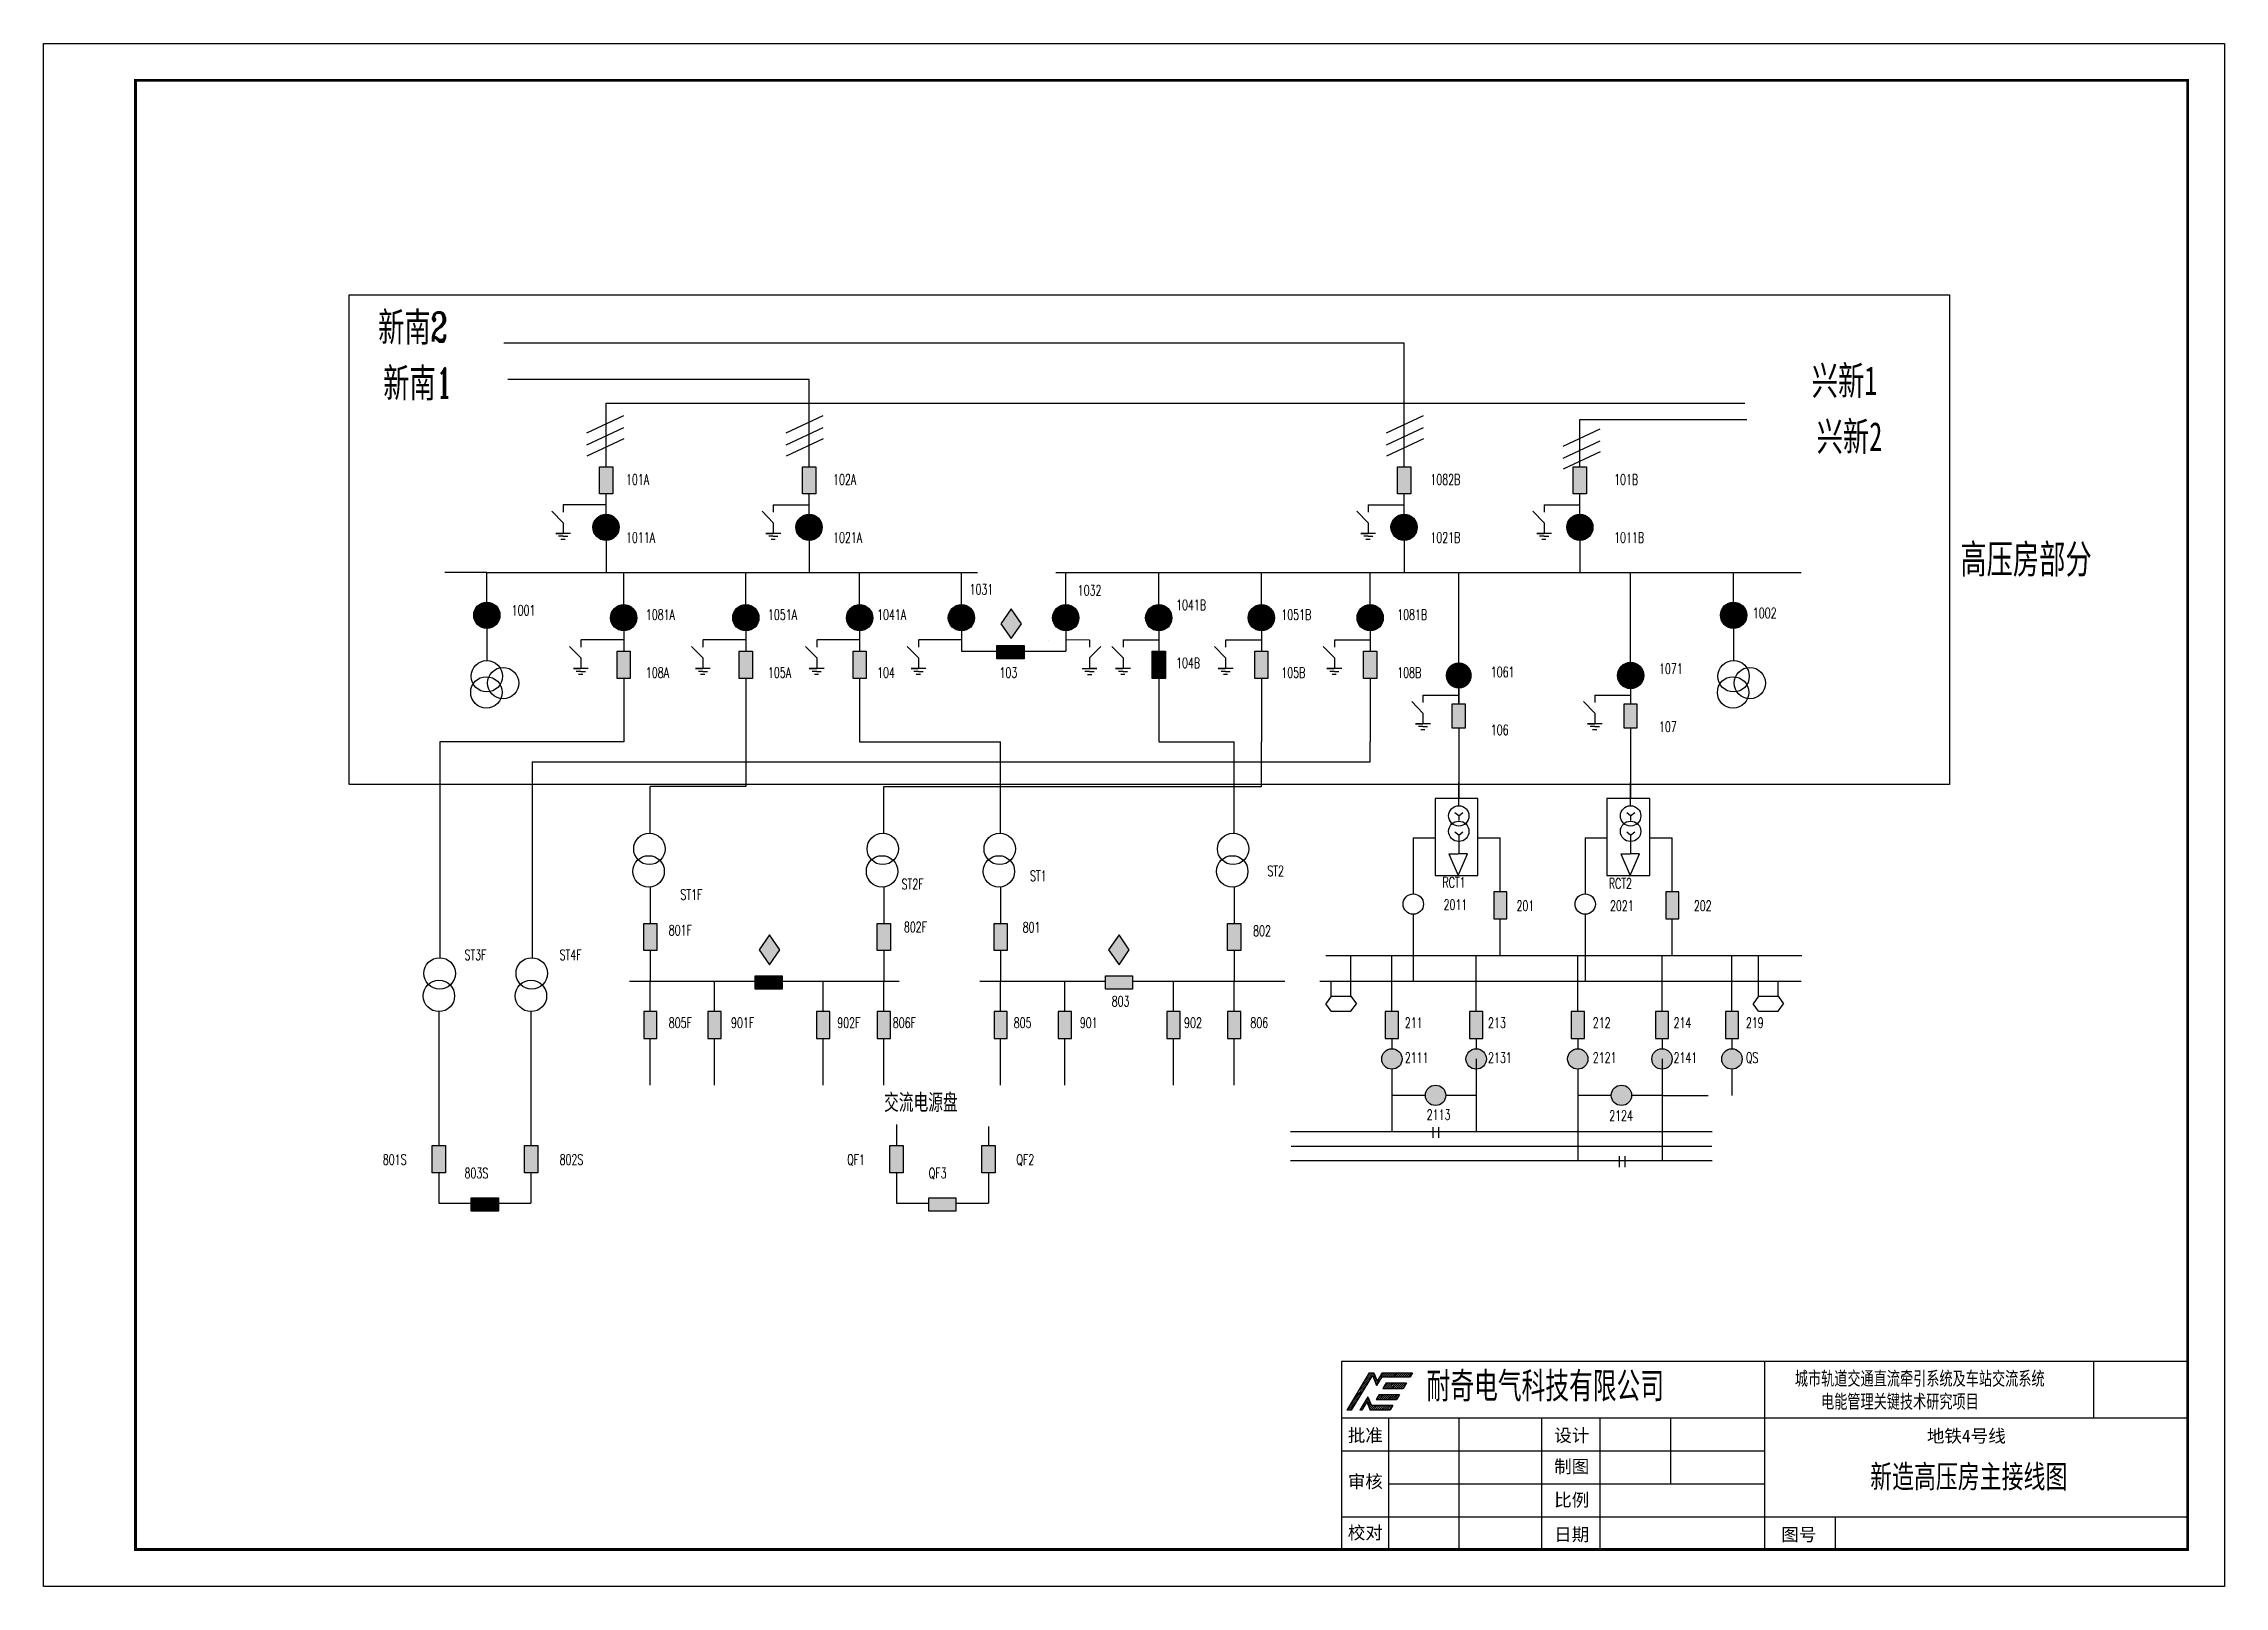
# Model space of a CAD drawing. Extents: x 816817 to 987869, y -233155 to -206338.
# Drawn here: x 964109 to 987869, y -223138 to -206338 of the extents above; entities outside this region: 3.
import ezdxf
from ezdxf.enums import TextEntityAlignment as Align

# ---------------------------------------------------------------- set-up
doc = ezdxf.new("R2010")
doc.units = 0
doc.header["$LTSCALE"] = 100
doc.header["$MEASUREMENT"] = 0
doc.linetypes.add('CONTINOUS', pattern=[2.5, 1.25, 0.25, 0.25, 0.25, 0.25, 0.25])
doc.layers.get('0').update_dxf_attribs({"color": 252, "linetype": 'CONTINUOUS'})
for name, color, linetype in [('01', 7, 'CONTINUOUS'), ('1', 1, 'CONTINUOUS'), ('PUB_TITLE', 4, 'CONTINUOUS'), ('图框', 4, 'CONTINUOUS'), ('文字', 7, 'CONTINUOUS'), ('标注', 7, 'CONTINUOUS')]:
    doc.layers.add(name, color=color, linetype=linetype)
doc.styles.add('CZ', font='romans.shx', dxfattribs={"width": 0.7, "bigfont": 'hztxt.shx'})
doc.styles.add('HT', font='simhei.ttf')
doc.styles.get("Standard").update_dxf_attribs({"font": 'COMPLEX', "width": 0.666667, "bigfont": 'DXT'})
doc.styles.add('WEN', font='', dxfattribs={"width": 0.7})
doc.styles.get('WEN').set_extended_font_data('SimSun')
pattern_1 = [(45, (965297.757, -248823.082), (-26.60573, 26.60573), [])]

# ---------------------------------------------------------------- blocks, each defined once
blk = doc.blocks.new('接地')
at = {"layer": '1'}
for p, q in [((2139.3, 483.37), (2139.3, 481.62)), ((2139.3, 479.06), (2136.59, 481.83)), ((2139.3, 479.06), (2139.3, 476.49)), ((2139.3, 476.49), (2137.51, 476.49)), ((2137.51, 476.49), (2139.3, 476.49)), ((2139.3, 475.8), (2138.2, 475.8)), ((2139.74, 475.05), (2138.75, 475.05)), ((2141.08, 476.49), (2139.3, 476.49)), ((2139.3, 476.49), (2139.3, 476.49)), ((2139.3, 475.8), (2140.4, 475.8))]:
    blk.add_line(p, q, dxfattribs=at)
blk = doc.blocks.new('图框')
at = {"layer": '图框'}
h = blk.add_hatch(dxfattribs=at)
h.set_pattern_fill('ANSI31', color=5, scale=11.850767)
h.set_pattern_definition(pattern_1)
h.paths.add_polyline_path([(1013864, -235026), (1013937, -234905), (1013353, -234905), (1013257, -234665), (1013039, -235026), (1013091, -235026), (1013227, -234800), (1013318, -235026)], flags=17)
h.paths.add_polyline_path([(1012684, -235026), (1012807, -235026), (1013380, -234075), (1013493, -234358), (1013636, -234122), (1014409, -234122), (1014474, -234014), (1013649, -234014), (1013511, -234242), (1013420, -234014), (1013294, -234014)])
h = blk.add_hatch(dxfattribs=at)
h.set_pattern_fill('ANSI31', color=256, scale=11.850767)
h.set_pattern_definition(pattern_1)
h.paths.add_polyline_path([(1014312, -234282), (1013758, -234282), (1013666, -234434), (1014220, -234434)])
h.paths.add_polyline_path([(1014121, -234599), (1013567, -234599), (1013483, -234738), (1014037, -234738)])
h = blk.add_hatch(dxfattribs=at)
h.set_pattern_fill('ANSI31', color=3, scale=11.850767)
h.set_pattern_definition(pattern_1)
h.paths.add_polyline_path([(1013758, -234282), (1013666, -234434), (1014220, -234434), (1014312, -234282)])
h.paths.add_polyline_path([(1013567, -234599), (1013483, -234738), (1014037, -234738), (1014121, -234599)])
for p, q in [((1012536, -233704), (1012536, -238826)), ((1013294, -234014), (1012684, -235026)), ((1013294, -234014), (1013417, -234014)), ((1013420, -234014), (1013511, -234242)), ((1013649, -234014), (1013511, -234242)), ((1013649, -234014), (1014474, -234014)), ((1014474, -234014), (1014409, -234122)), ((1024062, -233704), (1024062, -238826)), ((1033026, -233704), (1033026, -235240)), ((1035587, -238826), (1035587, -233704)), ((1013380, -234075), (1012807, -235026)), ((1013380, -234075), (1013493, -234358)), ((1013567, -234599), (1013483, -234738)), ((1013636, -234122), (1013493, -234358)), ((1013567, -234599), (1014121, -234599)), ((1013636, -234122), (1014409, -234122)), ((1013758, -234282), (1013666, -234434)), ((1013666, -234434), (1014220, -234434)), ((1013758, -234282), (1014312, -234282)), ((1014121, -234599), (1014037, -234738)), ((1014312, -234282), (1014220, -234434)), ((1012807, -235026), (1012684, -235026)), ((1013257, -234665), (1013039, -235026)), ((1013091, -235026), (1013039, -235026)), ((1013227, -234800), (1013091, -235026)), ((1013227, -234800), (1013318, -235026)), ((1013257, -234665), (1013353, -234905)), ((1013864, -235026), (1013318, -235026)), ((1013937, -234905), (1013353, -234905)), ((1013483, -234738), (1014037, -234738)), ((1013937, -234905), (1013864, -235026)), ((1012536, -235240), (1024062, -235240)), ((1013817, -235240), (1013817, -238826)), ((1015737, -235240), (1015737, -238826)), ((1017985, -235240), (1017985, -237033)), ((1019579, -235240), (1019579, -238826)), ((1021500, -235240), (1021500, -237033)), ((1024062, -235240), (1035587, -235240)), ((1012536, -236137), (1024062, -236137)), ((1013817, -237033), (1024062, -237033)), ((1024062, -237033), (1024062, -237033)), ((1012536, -237930), (1024062, -237930)), ((1024062, -237930), (1035587, -237930)), ((1025982, -237930), (1025982, -238826)), ((1012536, -238826), (1035587, -238826))]:
    blk.add_line(p, q, dxfattribs=at)
at = {"layer": '图框', "lineweight": 30}
for p, q in [((1035587, -233704), (1012536, -233704)), ((1012536, -233704), (1012536, -238826))]:
    blk.add_line(p, q, dxfattribs=at)
at = {"layer": '图框', "linetype": 'CONTINOUS'}
for p, q in [((1017985, -237033), (1017985, -238826)), ((1021500, -238826), (1021500, -238826))]:
    blk.add_line(p, q, dxfattribs=at)
at = {"layer": '图框', "color": 0, "ltscale": 0.2, "style": 'HT'}
for s, p in [('批准', (1012711, -235889)), ('设计', (1018334, -235889)), ('地铁4号线', (1028485, -235907)), ('制图', (1018334, -236736)), ('审核', (1012711, -237145)), ('比例', (1018334, -237647)), ('校对', (1012711, -238539)), ('日期', (1018334, -238589)), ('图号', (1024520, -238589))]:
    blk.add_text(s, height=350, dxfattribs=at).set_placement(p)
at = {"layer": '图框', "color": 0, "insert": (1014858, -234002), "char_height": 711.05, "attachment_point": 1}
blk.add_mtext_dynamic_manual_height_columns('{\\fSimSun|b0|i0|c134|p2;耐奇电气科技有限公司}', width=8427.24, gutter_width=12.5, heights=[0], dxfattribs=at)

msp = doc.modelspace()

# ---------------------------------------------------------------- hatches: boundary and pattern name
at = {"layer": '01'}
for color, points in [(1, [(974539, -212655), (974652, -212817), (974764, -212655), (974652, -212492)]), (3, [(969065, -219051), (969065, -218906), (968769, -218906), (968769, -219051)])]:
    msp.add_hatch(color=color, dxfattribs=at).paths.add_polyline_path(points)
at = {"layer": '1'}
h = msp.add_hatch(color=1, dxfattribs=at)
h.paths.add_polyline_path([(974464, -216215), (974609, -216215), (974609, -215919), (974464, -215919)])
h.paths.add_polyline_path([(974609, -216877), (974464, -216877), (974464, -217173), (974609, -217173)])
h.paths.add_polyline_path([(975307, -216877), (975162, -216877), (975162, -217173), (975307, -217173)])
h.paths.add_polyline_path([(975678, -216489), (975678, -216634), (975973, -216634), (975973, -216489)])
h.paths.add_polyline_path([(976492, -216877), (976347, -216877), (976347, -217173), (976492, -217173)])
h.paths.add_polyline_path([(977152, -215919), (977008, -215919), (977008, -216215), (977152, -216215)])
h.paths.add_polyline_path([(977008, -217173), (977152, -217173), (977152, -216877), (977008, -216877)])
h.paths.add_polyline_path([(974332, -218634), (974476, -218634), (974476, -218338), (974332, -218338)])
h.paths.add_polyline_path([(973473, -218338), (973328, -218338), (973328, -218634), (973473, -218634)])
h.paths.add_polyline_path([(979909, -215870), (980053, -215870), (980053, -215574), (979909, -215574)])
h.paths.add_polyline_path([(981782, -215870), (981926, -215870), (981926, -215574), (981782, -215574)])
h.paths.add_polyline_path([(981670, -217173), (981814, -217173), (981814, -216877), (981670, -216877)])
h.paths.add_polyline_path([(982577, -216877), (982433, -216877), (982433, -217173), (982577, -217173)])
h.paths.add_polyline_path([(980896, -216877), (980752, -216877), (980752, -217173), (980896, -217173)])
h.paths.add_polyline_path([(979645, -217173), (979789, -217173), (979789, -216877), (979645, -216877)])
h.paths.add_polyline_path([(978872, -216877), (978727, -216877), (978727, -217173), (978872, -217173)])
h.paths.add_polyline_path([(979457, -213794), (979596, -213794), (979596, -213528), (979457, -213528)])
h.paths.add_polyline_path([(981469, -213528), (981330, -213528), (981330, -213794), (981469, -213794)])
h.paths.add_polyline_path([(977449, -212954), (977305, -212954), (977305, -213250), (977449, -213250)])
h.paths.add_polyline_path([(978490, -213250), (978634, -213250), (978634, -212954), (978490, -212954)])
h.paths.add_polyline_path([(979004, -210945), (978860, -210945), (978860, -211241), (979004, -211241)])
h.paths.add_polyline_path([(980920, -210945), (980775, -210945), (980775, -211241), (980920, -211241)])
h.paths.add_polyline_path([(972377, -211241), (972522, -211241), (972522, -210945), (972377, -210945)])
h.paths.add_polyline_path([(970165, -211241), (970310, -211241), (970310, -210945), (970165, -210945)])
h.paths.add_polyline_path([(970501, -212954), (970357, -212954), (970357, -213250), (970501, -213250)])
h.paths.add_polyline_path([(971687, -213250), (971832, -213250), (971832, -212954), (971687, -212954)])
h.paths.add_polyline_path([(972928, -213250), (973072, -213250), (973072, -212954), (972928, -212954)])
for color, points in [(1, [(970380, -211605, 1), (970095, -211605, 1)]), (1, [(972592, -211605, 1), (972306, -211605, 1)]), (1, [(979074, -211605, 1), (978789, -211605, 1)]), (1, [(980990, -211605, 1), (980705, -211605, 1)]), (1, [(969081, -212563, 1), (968795, -212563, 1)]), (1, [(970572, -212590, 1), (970287, -212590, 1)]), (1, [(971902, -212590, 1), (971617, -212590, 1)]), (1, [(973143, -212590, 1), (972857, -212590, 1)]), (1, [(974251, -212590, 1), (973966, -212590, 1)]), (3, [(974539, -212655), (974652, -212817), (974764, -212655), (974652, -212492)]), (1, [(975388, -212590, 1), (975103, -212590, 1)]), (1, [(976402, -212590, 1), (976116, -212590, 1)]), (1, [(977520, -212590, 1), (977234, -212590, 1)]), (1, [(978705, -212590, 1), (978420, -212590, 1)]), (1, [(982664, -212563, 1), (982379, -212563, 1)]), (3, [(974791, -212891), (974496, -212891), (974496, -213036), (974791, -213036)]), (256, [(976331, -212954), (976187, -212954), (976187, -213250), (976331, -213250)]), (1, [(979670, -213219, 1), (979385, -213219, 1)]), (1, [(981543, -213219, 1), (981258, -213219, 1)]), (3, [(971906, -216207), (972018, -216369), (972131, -216207), (972018, -216044)]), (3, [(975713, -216207), (975826, -216369), (975938, -216207), (975826, -216044)])]:
    msp.add_hatch(color=color, dxfattribs=at).paths.add_polyline_path(points)
h = msp.add_hatch(color=1, dxfattribs=at)
h.paths.add_polyline_path([(970792, -216877), (970648, -216877), (970648, -217173), (970792, -217173)])
h.paths.add_polyline_path([(971346, -217173), (971490, -217173), (971490, -216877), (971346, -216877)])
h.paths.add_polyline_path([(972531, -217173), (972675, -217173), (972675, -216877), (972531, -216877)])
h.paths.add_polyline_path([(973335, -216877), (973191, -216877), (973191, -217173), (973335, -217173)])
h.paths.add_polyline_path([(973191, -216215), (973335, -216215), (973335, -215919), (973191, -215919)])
h.paths.add_polyline_path([(970792, -215919), (970648, -215919), (970648, -216215), (970792, -216215)])
h = msp.add_hatch(color=1, dxfattribs=at)
h.paths.add_polyline_path([(968489, -218338), (968344, -218338), (968344, -218634), (968489, -218634)])
h.paths.add_polyline_path([(969492, -218338), (969347, -218338), (969347, -218634), (969492, -218634)])
at = {"layer": 'PUB_TITLE'}
msp.add_hatch(color=3, dxfattribs=at).paths.add_polyline_path([(972157, -216489), (971861, -216489), (971861, -216634), (972157, -216634)])
h = msp.add_hatch(color=3, dxfattribs=at)
h.paths.add_polyline_path([(979164, -217791, 1), (979386, -217791, 1)])
h.paths.add_polyline_path([(981411, -217791, 1), (981189, -217791, 1)])
h.paths.add_polyline_path([(974049, -218906), (973754, -218906), (973754, -219051), (974049, -219051)])
h.paths.add_polyline_path([(975973, -216489), (975678, -216489), (975678, -216634), (975973, -216634)])
h = msp.add_hatch(color=1, dxfattribs=at)
h.paths.add_polyline_path([(978910, -217395, 1), (978688, -217395, 1)])
h.paths.add_polyline_path([(979606, -217395, 1), (979828, -217395, 1)])
h.paths.add_polyline_path([(980935, -217395, 1), (980713, -217395, 1)])
h.paths.add_polyline_path([(981631, -217395, 1), (981852, -217395, 1)])
h.paths.add_polyline_path([(982393, -217395, 1), (982615, -217395, 1)])

# ---------------------------------------------------------------- linework, layer by layer
at = {"layer": '01'}
msp.add_lwpolyline([(967438, -209075), (984876, -209075), (984876, -214406), (967438, -214406)], close=True, dxfattribs=at)
at = {"layer": '1'}
for p, q in [((978932, -209599), (969123, -209599)), ((978932, -210253), (978932, -209599)), ((972449, -209996), (969168, -209996)), ((972449, -210253), (972449, -209996)), ((970237, -210945), (970237, -210253)), ((970237, -210253), (982645, -210253)), ((972449, -210945), (972449, -210253)), ((978932, -210945), (978932, -210253)), ((970027, -210577), (970429, -210389)), ((972200, -210577), (972602, -210389)), ((978741, -210577), (979143, -210389)), ((980847, -210599), (980847, -210431)), ((980847, -210431), (982667, -210431)), ((970027, -210707), (970429, -210519)), ((970031, -210826), (970433, -210637)), ((972200, -210707), (972602, -210519)), ((972204, -210826), (972606, -210637)), ((978741, -210707), (979143, -210519)), ((978745, -210826), (979146, -210637)), ((980665, -210721), (981067, -210533)), ((980665, -210851), (981067, -210663)), ((980847, -210945), (980847, -210599)), ((980669, -210969), (981071, -210781)), ((970237, -211361), (969770, -211361)), ((970237, -211462), (970237, -211241)), ((972059, -211361), (972449, -211361)), ((972449, -211462), (972449, -211241)), ((978541, -211361), (978932, -211361)), ((978932, -211462), (978932, -211241)), ((980457, -211361), (980847, -211361)), ((980847, -211462), (980847, -211241)), ((970237, -211605), (970237, -212098)), ((972449, -211605), (972449, -212098)), ((978932, -211605), (978932, -212098)), ((980847, -211605), (980847, -212098)), ((968938, -212096), (968481, -212096)), ((968938, -212420), (968938, -212096)), ((968938, -212096), (974284, -212096)), ((970429, -212590), (970429, -212096)), ((971760, -212590), (971760, -212096)), ((973000, -212590), (973000, -212096)), ((974109, -212590), (974109, -212096)), ((975139, -212096), (983259, -212096)), ((975246, -212590), (975246, -212096)), ((976259, -212590), (976259, -212096)), ((977377, -212590), (977377, -212096)), ((978562, -212590), (978562, -212096)), ((979528, -213219), (979528, -212096)), ((981400, -213219), (981400, -212096)), ((982522, -212420), (982522, -212096)), ((968938, -212563), (968938, -213056)), ((974652, -212492), (974539, -212655)), ((974764, -212655), (974652, -212492)), ((982522, -212563), (982522, -213056)), ((970429, -212832), (969962, -212832)), ((970429, -212733), (970429, -212954)), ((971760, -212832), (971292, -212832)), ((971760, -212733), (971760, -212954)), ((973000, -212832), (972533, -212832)), ((973000, -212733), (973000, -212954)), ((974109, -212832), (973641, -212832)), ((974109, -212733), (974109, -212954)), ((974539, -212655), (974652, -212817)), ((974652, -212817), (974764, -212655)), ((975061, -212833), (975061, -212833)), ((975246, -212733), (975246, -212954)), ((975504, -212832), (975246, -212833)), ((975869, -212832), (976259, -212832)), ((976259, -212733), (976259, -212954)), ((976987, -212832), (977377, -212832)), ((977377, -212733), (977377, -212954)), ((978172, -212832), (978562, -212832)), ((978451, -212832), (978562, -212832)), ((978562, -212733), (978562, -212954)), ((974109, -212954), (974496, -212954)), ((974791, -212954), (975246, -212954)), ((974857, -212954), (974857, -212954)), ((969116, -213131), (969116, -213131)), ((969116, -213302), (969116, -213302)), ((970429, -213250), (970429, -213941)), ((971760, -213250), (971760, -213941)), ((973000, -213250), (973000, -213941)), ((976259, -213250), (976259, -213941)), ((977377, -213250), (977377, -213941)), ((978562, -213250), (978562, -213941)), ((979528, -213528), (979528, -213344)), ((979528, -213361), (979528, -213528)), ((981400, -213361), (981400, -213528)), ((982699, -213131), (982699, -213131)), ((982699, -213302), (982699, -213302)), ((979137, -213433), (979528, -213433)), ((981010, -213433), (981400, -213433)), ((979528, -213794), (979528, -214560)), ((981400, -213794), (981400, -214560)), ((970429, -213941), (968427, -213941)), ((968427, -213941), (968427, -216292)), ((971760, -213941), (971760, -214428)), ((973000, -213941), (974536, -213941)), ((974536, -214936), (974536, -213941)), ((976259, -213941), (977079, -213941)), ((977079, -214936), (977079, -213941)), ((977377, -214428), (977377, -213941)), ((978562, -214158), (978562, -213941)), ((969431, -214158), (969431, -216292)), ((969431, -214158), (978562, -214158)), ((971760, -214428), (970719, -214428)), ((970719, -214936), (970719, -214428)), ((973263, -214428), (977377, -214428)), ((973263, -214936), (973263, -214428)), ((979528, -214637), (979528, -214385)), ((981400, -214637), (981400, -214385)), ((979528, -214748), (979485, -214714)), ((979528, -214748), (979573, -214711)), ((979528, -214748), (979528, -214797)), ((981400, -214748), (981358, -214714)), ((981400, -214748), (981446, -214711)), ((981400, -214748), (981400, -214797)), ((979032, -214987), (979269, -214987)), ((979032, -214987), (979032, -215597)), ((979528, -214959), (979485, -214925)), ((979528, -214959), (979573, -214923)), ((979528, -214959), (979528, -215161)), ((979736, -214987), (979980, -214987)), ((979980, -215574), (979980, -214987)), ((980905, -214987), (981142, -214987)), ((980905, -214987), (980905, -215597)), ((981400, -214959), (981358, -214925)), ((981400, -214959), (981446, -214923)), ((981400, -214959), (981400, -215161)), ((981609, -214987), (981853, -214987)), ((981853, -215574), (981853, -214987)), ((979420, -215161), (979521, -215161)), ((979420, -215161), (979521, -215397)), ((979622, -215161), (979521, -215161)), ((979521, -215397), (979622, -215161)), ((981293, -215161), (981394, -215161)), ((981293, -215161), (981394, -215397)), ((981495, -215161), (981394, -215161)), ((981394, -215397), (981495, -215161)), ((970719, -215522), (970719, -215919)), ((973263, -215522), (973263, -215919)), ((974536, -215522), (974536, -215919)), ((977079, -215522), (977079, -215919)), ((970719, -215920), (970719, -215920)), ((973263, -215920), (973263, -215920)), ((974536, -215920), (974536, -215920)), ((977079, -215920), (977079, -215920)), ((979032, -215819), (979032, -216546)), ((979980, -215869), (979980, -215869)), ((979980, -216273), (979980, -215870)), ((980905, -215819), (980905, -216546)), ((981853, -215869), (981853, -215869)), ((981853, -216273), (981853, -215870)), ((970719, -216215), (970719, -216546)), ((972018, -216044), (971906, -216207)), ((971906, -216207), (972018, -216369)), ((972131, -216207), (972018, -216044)), ((972018, -216369), (972131, -216207)), ((973263, -216215), (973263, -216546)), ((974536, -216215), (974536, -216546)), ((975826, -216044), (975713, -216207)), ((975713, -216207), (975826, -216369)), ((975938, -216207), (975826, -216044)), ((975826, -216369), (975938, -216207)), ((977079, -216215), (977079, -216546)), ((983264, -216273), (978078, -216273)), ((978351, -216712), (978351, -216273)), ((978799, -216877), (978799, -216273)), ((979717, -216877), (979717, -216273)), ((980824, -216877), (980824, -216273)), ((981742, -216877), (981742, -216273)), ((982504, -216877), (982504, -216273)), ((982794, -216712), (982794, -216273)), ((970494, -216546), (971861, -216546)), ((970719, -216877), (970719, -216546)), ((971417, -216877), (971417, -216546)), ((971417, -216546), (971771, -216546)), ((972157, -216546), (973430, -216546)), ((972165, -216546), (972165, -216546)), ((972602, -216877), (972602, -216546)), ((973263, -216877), (973263, -216546)), ((974310, -216546), (975678, -216546)), ((974536, -216877), (974536, -216546)), ((975234, -216877), (975234, -216546)), ((975234, -216546), (975588, -216546)), ((975973, -216546), (977246, -216546)), ((975982, -216546), (975982, -216546)), ((976419, -216877), (976419, -216546)), ((977079, -216877), (977079, -216546)), ((977246, -216546), (977631, -216546)), ((978015, -216546), (978015, -216546)), ((978015, -216546), (983258, -216546)), ((978139, -216712), (978139, -216546)), ((983006, -216712), (983006, -216546)), ((968416, -216879), (968416, -218338)), ((969419, -216879), (969419, -218338)), ((978139, -216712), (978081, -216794)), ((978139, -216876), (978081, -216794)), ((978139, -216712), (978351, -216712)), ((978139, -216876), (978351, -216876)), ((978351, -216712), (978412, -216794)), ((978351, -216876), (978412, -216794)), ((982794, -216712), (982735, -216794)), ((982794, -216876), (982735, -216794)), ((982794, -216712), (983006, -216712)), ((982794, -216876), (983006, -216876)), ((983006, -216712), (983067, -216794)), ((983006, -216876), (983067, -216794)), ((970719, -217172), (970719, -217172)), ((970719, -217679), (970719, -217173)), ((971417, -217172), (971417, -217172)), ((971417, -217679), (971417, -217173)), ((972602, -217172), (972602, -217172)), ((972602, -217679), (972602, -217173)), ((973263, -217172), (973263, -217172)), ((973263, -217679), (973263, -217173)), ((974536, -217172), (974536, -217172)), ((974536, -217679), (974536, -217173)), ((975234, -217172), (975234, -217172)), ((975234, -217679), (975234, -217173)), ((976419, -217172), (976419, -217172)), ((976419, -217679), (976419, -217173)), ((977079, -217172), (977079, -217172)), ((977079, -217679), (977079, -217173)), ((978799, -217172), (978799, -217172)), ((978799, -217172), (978799, -217285)), ((978799, -217173), (978799, -217173)), ((979717, -217172), (979717, -217172)), ((979717, -217172), (979717, -217285)), ((979717, -217173), (979717, -217173)), ((979717, -217395), (979717, -217791)), ((980824, -217172), (980824, -217172)), ((980824, -217172), (980824, -217285)), ((980824, -217173), (980824, -217173)), ((981742, -217172), (981742, -217172)), ((981742, -217172), (981742, -217285)), ((981742, -217173), (981742, -217173)), ((981742, -217395), (981742, -217791)), ((982504, -217172), (982504, -217172)), ((982504, -217172), (982504, -217285)), ((982504, -217173), (982504, -217173)), ((978799, -217506), (978799, -217791)), ((980824, -217506), (980824, -217791)), ((982504, -217506), (982504, -217791)), ((979164, -217791), (978799, -217791)), ((978799, -217791), (978799, -218186)), ((979164, -217791), (979164, -217791)), ((979717, -217791), (979386, -217791)), ((979717, -217791), (979717, -218186)), ((981189, -217791), (980824, -217791)), ((980824, -217791), (980824, -218502)), ((981189, -217791), (981189, -217791)), ((981742, -217791), (981411, -217791)), ((981742, -217791), (981742, -218502)), ((981742, -217791), (982244, -217791)), ((982504, -217791), (982504, -217791)), ((973400, -218109), (973400, -218338)), ((968416, -218339), (968416, -218339)), ((969419, -218339), (969419, -218339)), ((973400, -218339), (973400, -218339)), ((974403, -218131), (974403, -218338)), ((974403, -218339), (974403, -218339)), ((977696, -218186), (980265, -218186)), ((977702, -218344), (982285, -218344)), ((979245, -218138), (979245, -218255)), ((979305, -218138), (979305, -218255)), ((979721, -218186), (982290, -218186)), ((977696, -218502), (980265, -218502)), ((979721, -218502), (982290, -218502)), ((981275, -218455), (981275, -218572)), ((981336, -218455), (981336, -218572)), ((968416, -218634), (968416, -218965)), ((969419, -218634), (969419, -218965)), ((973400, -218634), (973400, -218965)), ((974403, -218634), (974403, -218965)), ((968416, -218965), (968769, -218965)), ((969065, -218965), (969419, -218965)), ((969164, -218965), (969164, -218965)), ((973400, -218965), (973754, -218965)), ((974049, -218965), (974403, -218965)), ((974148, -218965), (974148, -218965))]:
    msp.add_line(p, q, dxfattribs=at)
for points in [[(970165, -210945), (970310, -210945), (970310, -211241), (970165, -211241)], [(972377, -210945), (972522, -210945), (972522, -211241), (972377, -211241)], [(978860, -210945), (979004, -210945), (979004, -211241), (978860, -211241)], [(980775, -210945), (980920, -210945), (980920, -211241), (980775, -211241)], [(970501, -213250), (970357, -213250), (970357, -212954), (970501, -212954)], [(971832, -213250), (971687, -213250), (971687, -212954), (971832, -212954)], [(973072, -213250), (972928, -213250), (972928, -212954), (973072, -212954)], [(974791, -212891), (974791, -213036), (974496, -213036), (974496, -212891)], [(976331, -213250), (976187, -213250), (976187, -212954), (976331, -212954)], [(977449, -213250), (977305, -213250), (977305, -212954), (977449, -212954)], [(978634, -213250), (978490, -213250), (978490, -212954), (978634, -212954)], [(979457, -213528), (979596, -213528), (979596, -213794), (979457, -213794)], [(981330, -213528), (981469, -213528), (981469, -213794), (981330, -213794)], [(979736, -214560), (979269, -214560), (979269, -215397), (979736, -215397)], [(981609, -214560), (981142, -214560), (981142, -215397), (981609, -215397)], [(980053, -215574), (979909, -215574), (979909, -215870), (980053, -215870)], [(981926, -215574), (981782, -215574), (981782, -215870), (981926, -215870)], [(970792, -216215), (970648, -216215), (970648, -215919), (970792, -215919)], [(973335, -216215), (973191, -216215), (973191, -215919), (973335, -215919)], [(974609, -216215), (974464, -216215), (974464, -215919), (974609, -215919)], [(977152, -216215), (977008, -216215), (977008, -215919), (977152, -215919)], [(972157, -216489), (972157, -216634), (971861, -216634), (971861, -216489)], [(975973, -216489), (975973, -216634), (975678, -216634), (975678, -216489)], [(970792, -216877), (970648, -216877), (970648, -217173), (970792, -217173)], [(971490, -216877), (971346, -216877), (971346, -217173), (971490, -217173)], [(972675, -216877), (972531, -216877), (972531, -217173), (972675, -217173)], [(973335, -216877), (973191, -216877), (973191, -217173), (973335, -217173)], [(974609, -216877), (974464, -216877), (974464, -217173), (974609, -217173)], [(975307, -216877), (975162, -216877), (975162, -217173), (975307, -217173)], [(976492, -216877), (976347, -216877), (976347, -217173), (976492, -217173)], [(977152, -216877), (977008, -216877), (977008, -217173), (977152, -217173)], [(978872, -216877), (978727, -216877), (978727, -217173), (978872, -217173)], [(979789, -216877), (979645, -216877), (979645, -217173), (979789, -217173)], [(980896, -216877), (980752, -216877), (980752, -217173), (980896, -217173)], [(981814, -216877), (981670, -216877), (981670, -217173), (981814, -217173)], [(982577, -216877), (982433, -216877), (982433, -217173), (982577, -217173)], [(968489, -218634), (968344, -218634), (968344, -218338), (968489, -218338)], [(969492, -218634), (969347, -218634), (969347, -218338), (969492, -218338)], [(973473, -218634), (973328, -218634), (973328, -218338), (973473, -218338)], [(974476, -218634), (974332, -218634), (974332, -218338), (974476, -218338)], [(969065, -218906), (969065, -219051), (968769, -219051), (968769, -218906)], [(974049, -218906), (974049, -219051), (973754, -219051), (973754, -218906)]]:
    msp.add_lwpolyline(points, close=True, dxfattribs=at)
for centre, radius in [((970237, -211605), 143), ((972449, -211605), 143), ((978932, -211605), 143), ((980847, -211605), 143), ((968938, -212563), 143), ((970429, -212590), 143), ((971760, -212590), 143), ((973000, -212590), 143), ((974109, -212590), 143), ((975246, -212590), 143), ((976259, -212590), 143), ((977377, -212590), 143), ((978562, -212590), 143), ((982522, -212563), 143), ((968938, -213227), 171), ((981400, -213219), 143), ((982522, -213227), 171), ((968933, -213403), 171), ((969116, -213302), 171), ((969116, -213302), 171), ((969116, -213302), 171), ((969116, -213302), 171), ((982516, -213403), 171), ((982699, -213302), 171), ((982699, -213302), 171), ((982699, -213302), 171), ((982699, -213302), 171), ((979528, -214748), 111), ((981400, -214748), 111), ((970709, -215107), 171), ((973252, -215107), 171), ((974526, -215107), 171), ((977069, -215107), 171), ((979528, -214916), 111), ((981400, -214916), 111), ((970701, -215352), 171), ((973244, -215352), 171), ((974517, -215352), 171), ((977060, -215352), 171), ((979032, -215708), 111), ((980905, -215708), 111), ((968424, -216463), 171), ((969427, -216463), 171), ((968416, -216708), 171), ((969419, -216708), 171), ((978799, -217395), 111), ((979717, -217395), 111), ((980824, -217395), 111), ((981742, -217395), 111), ((982504, -217395), 111), ((979275, -217791), 111), ((981300, -217791), 111)]:
    msp.add_circle(centre, radius, dxfattribs=at)
at = {"layer": '图框'}
msp.add_lwpolyline([(964109, -206338), (987869, -206338), (987869, -223138), (964109, -223138)], close=True, dxfattribs=at)
at = {"layer": '图框', "const_width": 32}
msp.add_lwpolyline([(965109, -206738), (987469, -206738), (987469, -222738), (965109, -222738)], close=True, dxfattribs=at)

# ---------------------------------------------------------------- block references
at = {"layer": '1', "yscale": 45.2514312909916, "zscale": 45.2514312903257}
for p, xscale in [((872964, -233234), 45.25143128854688), ((875253, -233234), 45.25143128854688), ((881735, -233234), 45.25143128854688), ((883651, -233234), 45.25143128854688), ((873156, -234706), 45.25143128854688), ((874486, -234706), 45.25143128854688), ((875726, -234706), 45.25143128854688), ((876835, -234706), 45.25143128854688), ((1072310, -234706), -45.25143128854688), ((879063, -234706), 45.25143128854688), ((880181, -234706), 45.25143128854688), ((881366, -234706), 45.25143128854688), ((882331, -235306), 45.25143128854688), ((884204, -235306), 45.25143128854688)]:
    msp.add_blockref('接地', p, dxfattribs=dict(at, xscale=xscale))
at = {"layer": '图框', "color": 0, "linetype": 'CONTINOUS', "xscale": 0.4000000000232831, "yscale": 0.4000000000232831, "zscale": 0.4}
msp.add_blockref('图框', (573234, -127208), dxfattribs=at)

# ---------------------------------------------------------------- texts
at = {"style": 'CZ', "width": 0.7}
for s, p in [('结构', (817259, -224664)), ('统', (817963, -225734)), ('结构', (817259, -233164))]:
    msp.add_text(s, height=400, rotation=90, dxfattribs=at).set_placement(p)
at = {"layer": '01', "attachment_point": 1}
for s, insert, char_height, width in [('{\\fSimSun|b0|i0|c134|p2;新南}2', (967754, -209267), 314.91, 3461.91), ('{\\fSimSun|b0|i0|c134|p2;新南}1', (967809, -209875), 314.91, 3461.91), ('{\\fSimSun|b0|i0|c134|p2;兴新1}', (983373, -209851), 314.91, 3461.91), ('{\\fSimSun|b0|i0|c134|p2;兴新2}', (983427, -210459), 314.91, 3461.91), ('101A', (970454, -211028), 113.1, 732.46), ('102A', (972710, -211028), 113.1, 732.46), ('1082B', (979218, -211028), 113.1, 732.46), ('101B', (981220, -211028), 113.1, 732.46), ('1011A', (970454, -211660), 113.1, 732.46), ('1021A', (972710, -211660), 113.1, 732.46), ('1021B', (979218, -211660), 113.1, 732.46), ('1011B', (981220, -211660), 113.1, 732.46), ('{\\fSimSun|b0|i0|c134|p2;高压房部分}', (984992, -211794), 314.91, 3461.91), ('1031', (974198, -212225), 113.1, 732.46), ('1032', (975376, -212235), 113.1, 732.46), ('1041B', (976448, -212394), 113.1, 732.46), ('1001', (969209, -212452), 113.1, 732.46), ('1081A', (970671, -212500), 113.1, 732.46), ('1051A', (972001, -212500), 113.1, 732.46), ('1041A', (973190, -212500), 113.1, 732.46), ('1051B', (977594, -212500), 113.1, 732.46), ('1081B', (978857, -212500), 113.1, 732.46), ('1002', (982732, -212482), 113.1, 732.46), ('104B', (976448, -213025), 113.1, 732.46), ('1061', (979876, -213124), 113.1, 732.46), ('1071', (981709, -213089), 113.1, 732.46), ('108A', (970671, -213131), 113.1, 732.46), ('105A', (972001, -213131), 113.1, 732.46), ('104', (973190, -213131), 113.1, 732.46), ('103', (974524, -213131), 113.1, 732.46), ('105B', (977594, -213131), 113.1, 732.46), ('108B', (978857, -213131), 113.1, 732.46), ('106', (979876, -213755), 113.1, 732.46), ('107', (981709, -213720), 113.1, 732.46), ('ST2F', (973457, -215434), 113.1, 732.46), ('ST1', (974856, -215344), 113.1, 732.46), ('ST2', (977442, -215291), 113.1, 732.46), ('RCT1', (979350, -215415), 113.1, 732.46), ('RCT2', (981163, -215427), 113.1, 732.46), ('ST1F', (971047, -215548), 113.1, 732.46), ('2011', (979362, -215658), 113.1, 732.46), ('201', (980157, -215670), 113.1, 732.46), ('2021', (981175, -215670), 113.1, 732.46), ('202', (982089, -215670), 113.1, 732.46), ('801F', (970920, -215936), 113.1, 732.46), ('802F', (973482, -215902), 113.1, 732.46), ('801', (974776, -215904), 113.1, 732.46), ('802', (977287, -215943), 113.1, 732.46), ('ST3F', (968695, -216205), 113.1, 732.46), ('ST4F', (969731, -216205), 113.1, 732.46), ('803', (975746, -216710), 113.1, 732.46), ('805F', (970920, -216944), 113.1, 732.46), ('901F', (971599, -216944), 113.1, 732.46), ('902F', (972756, -216944), 113.1, 732.46), ('806F', (973361, -216944), 113.1, 732.46), ('805', (974678, -216944), 113.1, 732.46), ('901', (975399, -216944), 113.1, 732.46), ('902', (976535, -216944), 113.1, 732.46), ('806', (977257, -216944), 113.1, 732.46), ('211', (978940, -216944), 113.1, 732.46), ('213', (979847, -216944), 113.1, 732.46), ('212', (980988, -216944), 113.1, 732.46), ('214', (981868, -216944), 113.1, 732.46), ('219', (982656, -216944), 113.1, 732.46), ('2111', (978940, -217324), 113.1, 732.46), ('2131', (979847, -217324), 113.1, 732.46), ('2121', (980988, -217324), 113.1, 732.46), ('2141', (981868, -217324), 113.1, 732.46), ('QS', (982656, -217324), 113.1, 732.46), ('{\\fSimSun|b0|i0|c134|p2;交流电源盘}', (973266, -217777), 176.35, 1938.67), ('2113', (979179, -217946), 113.1, 732.46), ('2124', (981167, -217956), 113.1, 732.46), ('801S', (967805, -218434), 113.1, 732.46), ('803S', (968695, -218581), 113.1, 732.46), ('802S', (969731, -218434), 113.1, 732.46), ('QF1', (972864, -218434), 113.1, 732.46), ('QF3', (973753, -218581), 113.1, 732.46), ('QF2', (974708, -218434), 113.1, 732.46)]:
    msp.add_mtext(s, dxfattribs=dict(at, insert=insert, char_height=char_height, width=width))
at = {"layer": '文字', "color": 7, "ltscale": 0.2, "style": 'WEN', "width": 0.7}
msp.add_text('新造高压房主接线图', height=250, dxfattribs=at).set_placement((985084, -222067), align=Align.CENTER)
at = {"layer": '标注', "linetype": 'CONTINOUS', "insert": (983189, -220799), "char_height": 150, "attachment_point": 1, "style": 'WEN'}
msp.add_mtext_dynamic_manual_height_columns('城市轨道交通直流牵引系统及车站交流系统\\P    电能管理关键技术研究项目', width=3585.75, gutter_width=25, heights=[0], dxfattribs=at)

doc.saveas('drawing.dxf')
